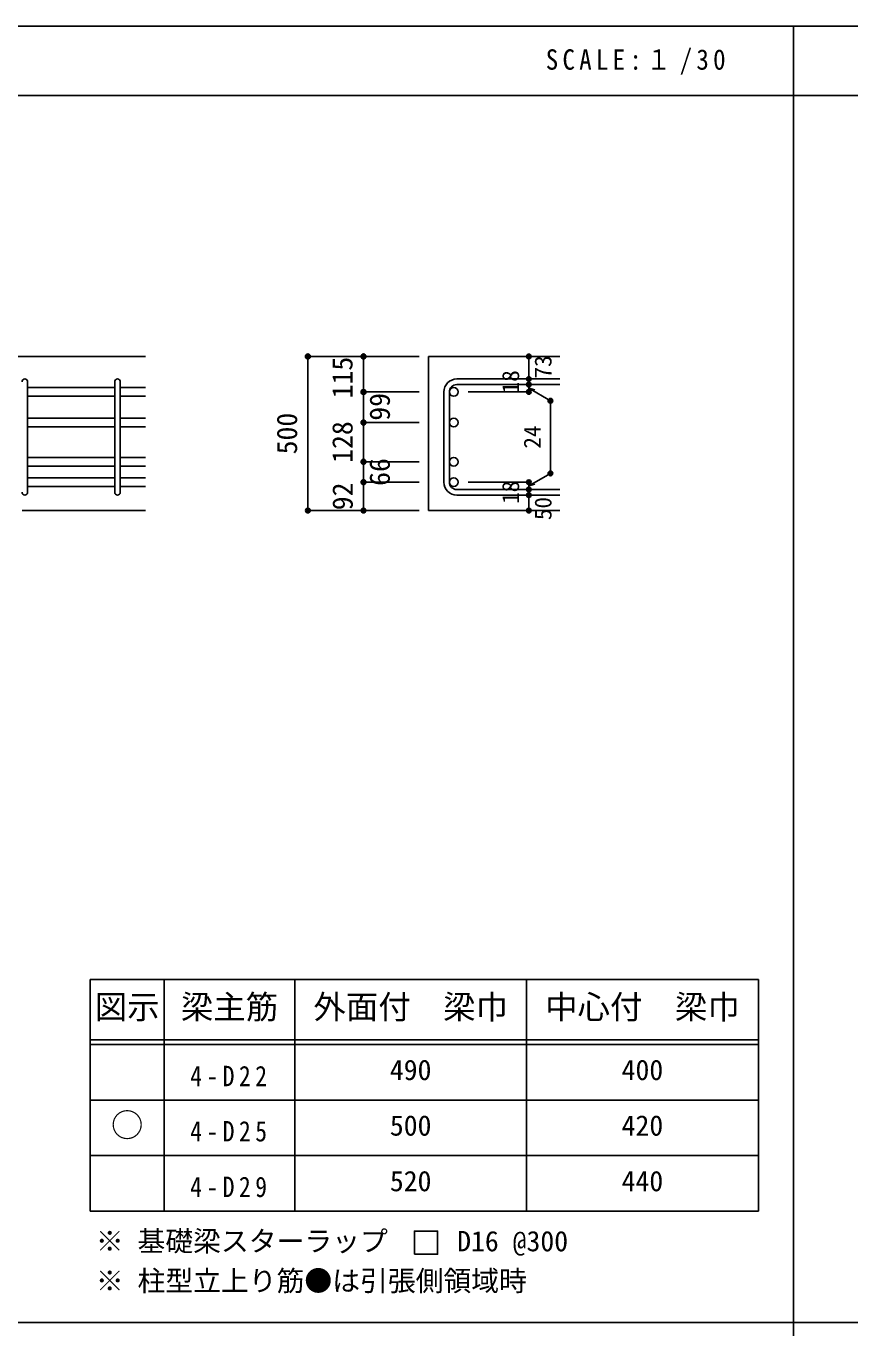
# Model space of a CAD drawing. Units: millimetres at full size, sheet at 1:30, with parts at other scales. Extents: x -5973 to 5954, y -4195 to 4201.
# Drawn here: x -3608 to -942, y -15 to 4201 of the extents above; entities that cross this region are included whole.
import ezdxf
from ezdxf.enums import TextEntityAlignment as Align

# ---------------------------------------------------------------- set-up
doc = ezdxf.new("R2010")
doc.units = ezdxf.units.MM
doc.header["$LTSCALE"] = 30
doc.header["$PDMODE"] = 32
doc.header["$PDSIZE"] = 15
for name, color, linetype in [('0-1_躯体線', 2, 'Continuous'), ('0-5_基礎梁筋', 7, 'Continuous'), ('0-6_スタラップ筋', 7, 'Continuous'), ('0-D_寸法', 4, 'Continuous'), ('6-7_文字', 7, 'Continuous'), ('6-E_枠', 7, 'Continuous'), ('F-0_枠', 6, 'Continuous')]:
    doc.layers.add(name, color=color, linetype=linetype)
doc.styles.add('ＭＳ ゴシック', font='')
doc.styles.get('ＭＳ ゴシック').set_extended_font_data('MS Gothic')

msp = doc.modelspace()

# ---------------------------------------------------------------- linework, layer by layer
at = {"layer": '0-1_躯体線'}
for p, q in [((-3220.8, 3131.03), (-4970.8, 3131.03)), ((-1880.8, 3131.03), (-2305.8, 3131.03)), ((-2305.8, 3131.03), (-2305.8, 2632.03)), ((-3620.8, 2632.03), (-3220.8, 2632.03)), ((-1880.8, 2632.03), (-2305.8, 2632.03))]:
    msp.add_line(p, q, dxfattribs=at)
at = {"layer": '0-5_基礎梁筋'}
for p, q in [((-3602.8, 3030.1), (-3320.8, 3030.1)), ((-3602.8, 3002.1), (-3320.8, 3002.1)), ((-3302.8, 3030.1), (-3220.8, 3030.1)), ((-3302.8, 3002.1), (-3220.8, 3002.1)), ((-3602.8, 2931.03), (-3320.8, 2931.03)), ((-3302.8, 2931.03), (-3220.8, 2931.03)), ((-3602.8, 2903.03), (-3320.8, 2903.03)), ((-3302.8, 2903.03), (-3220.8, 2903.03)), ((-3602.8, 2804.03), (-3320.8, 2804.03)), ((-3302.8, 2804.03), (-3220.8, 2804.03)), ((-3602.8, 2776.03), (-3320.8, 2776.03)), ((-3302.8, 2776.03), (-3220.8, 2776.03)), ((-3602.8, 2738.03), (-3320.8, 2738.03)), ((-3602.8, 2710.03), (-3320.8, 2710.03)), ((-3302.8, 2738.03), (-3220.8, 2738.03)), ((-3302.8, 2710.03), (-3220.8, 2710.03))]:
    msp.add_line(p, q, dxfattribs=at)
at = {"layer": '0-5_基礎梁筋', "color": 3}
for centre in [(-2223.8, 3016.1), (-2223.8, 2917.03), (-2223.8, 2790.03), (-2223.8, 2724.03)]:
    msp.add_circle(centre, 14, dxfattribs=at)
at = {"layer": '0-6_スタラップ筋'}
for p, q in [((-3602.8, 3049.1), (-3602.8, 2691.03)), ((-3320.8, 2691.03), (-3320.8, 3049.1)), ((-3302.8, 3049.1), (-3302.8, 2691.03)), ((-2213.8, 3058.1), (-1880.8, 3058.1)), ((-2213.8, 3040.1), (-1880.8, 3040.1)), ((-2255.8, 3016.1), (-2255.8, 2724.03)), ((-2237.8, 3016.1), (-2237.8, 2724.03)), ((-2213.8, 2700.03), (-1880.8, 2700.03)), ((-2213.8, 2682.03), (-1880.8, 2682.03))]:
    msp.add_line(p, q, dxfattribs=at)
for centre, radius, start, end in [((-3611.8, 3049.1), 9, 0, 180), ((-3311.8, 3049.1), 9, 0, 180), ((-2213.8, 3016.1), 42, 90, 180), ((-2213.8, 3016.1), 24, 90, 180), ((-2213.8, 2724.03), 42, 180, 270), ((-2213.8, 2724.03), 24, 180, 270), ((-3611.8, 2691.03), 9, 180, 0), ((-3311.8, 2691.03), 9, 180, 0)]:
    msp.add_arc(centre, radius, start, end, dxfattribs=at)
at = {"layer": '0-D_寸法'}
for p, q in [((-2695.8, 3131.03), (-2515.8, 3131.03)), ((-2695.8, 3131.03), (-2515.8, 3131.03)), ((-2515.8, 3131.03), (-2335.8, 3131.03)), ((-2515.8, 3131.03), (-2335.8, 3131.03)), ((-2515.8, 3131.03), (-2515.8, 3016.1)), ((-1980.8, 3058.1), (-1980.8, 3131.03)), ((-1980.8, 3131.03), (-1980.8, 3058.1)), ((-1980.8, 3040.1), (-1980.8, 3058.1)), ((-1980.8, 3040.1), (-1980.8, 3016.1)), ((-2515.8, 3016.1), (-2335.8, 3016.1)), ((-2515.8, 3016.1), (-2335.8, 3016.1)), ((-2515.8, 3016.1), (-2515.8, 2913.03)), ((-1980.8, 3016.1), (-2176.89, 3016.1)), ((-1980.8, 3028.1), (-1910.74, 2987.65)), ((-1980.8, 3028.1), (-1961.48, 3022.93)), ((-1910.74, 2987.65), (-1910.74, 2752.48)), ((-2515.8, 2917.03), (-2335.8, 2917.03)), ((-2515.8, 2917.03), (-2335.8, 2917.03)), ((-2515.8, 2913.03), (-2515.8, 2790.03)), ((-2515.8, 2790.03), (-2335.8, 2790.03)), ((-2515.8, 2790.03), (-2335.8, 2790.03)), ((-1980.8, 2712.03), (-1910.74, 2752.48)), ((-2515.8, 2724.03), (-2335.8, 2724.03)), ((-1980.8, 2724.03), (-2176.89, 2724.03)), ((-1980.8, 2700.03), (-1980.8, 2724.03)), ((-1980.8, 2712.03), (-1961.48, 2717.21)), ((-1980.8, 2682.03), (-1980.8, 2700.03)), ((-1980.8, 2632.03), (-1980.8, 2682.03)), ((-2695.8, 2632.03), (-2515.8, 2632.03)), ((-2515.8, 2632.03), (-2335.8, 2632.03))]:
    msp.add_line(p, q, dxfattribs=at)
for points in [[(-2695.8, 3131.03), (-2695.8, 2632.03), (-2695.8, 3131.03)], [(-2515.8, 2790.03), (-2515.8, 2724.03), (-2515.8, 2632.03)]]:
    msp.add_lwpolyline(points, dxfattribs=at)
for centre, radius in [((-2695.8, 3131.03), 8), ((-2695.8, 3131.03), 7.2), ((-2695.8, 3131.03), 6.4), ((-2695.8, 3131.03), 5.6), ((-2695.8, 3131.03), 4.8), ((-2695.8, 3131.03), 4), ((-2695.8, 3131.03), 3.2), ((-2695.8, 3131.03), 2.4), ((-2695.8, 3131.03), 1.6), ((-2695.8, 3131.03), 0.8), ((-2515.8, 3131.03), 8), ((-2515.8, 3131.03), 7.2), ((-2515.8, 3131.03), 6.4), ((-2515.8, 3131.03), 5.6), ((-2515.8, 3131.03), 4.8), ((-2515.8, 3131.03), 4), ((-2515.8, 3131.03), 3.2), ((-2515.8, 3131.03), 2.4), ((-2515.8, 3131.03), 1.6), ((-2515.8, 3131.03), 0.8), ((-1980.8, 3131.03), 4), ((-1980.8, 3131.03), 3.6), ((-1980.8, 3131.03), 3.2), ((-1980.8, 3131.03), 2.8), ((-1980.8, 3131.03), 2.4), ((-1980.8, 3131.03), 2), ((-1980.8, 3131.03), 1.6), ((-1980.8, 3131.03), 1.2), ((-1980.8, 3131.03), 0.8), ((-1980.8, 3131.03), 0.4), ((-1980.8, 3058.1), 4), ((-1980.8, 3040.1), 4), ((-1980.8, 3058.1), 3.6), ((-1980.8, 3040.1), 3.6), ((-1980.8, 3058.1), 3.2), ((-1980.8, 3040.1), 3.2), ((-1980.8, 3058.1), 2.8), ((-1980.8, 3040.1), 2.8), ((-1980.8, 3058.1), 2.4), ((-1980.8, 3040.1), 2.4), ((-1980.8, 3058.1), 2), ((-1980.8, 3040.1), 2), ((-1980.8, 3058.1), 1.6), ((-1980.8, 3040.1), 1.6), ((-1980.8, 3058.1), 1.2), ((-1980.8, 3040.1), 1.2), ((-1980.8, 3058.1), 0.8), ((-1980.8, 3040.1), 0.8), ((-1980.8, 3058.1), 0.4), ((-1980.8, 3040.1), 0.4), ((-2515.8, 3016.1), 8), ((-2515.8, 3016.1), 7.2), ((-2515.8, 3016.1), 6.4), ((-2515.8, 3016.1), 5.6), ((-2515.8, 3016.1), 4.8), ((-2515.8, 3016.1), 4), ((-2515.8, 3016.1), 3.2), ((-2515.8, 3016.1), 2.4), ((-2515.8, 3016.1), 1.6), ((-2515.8, 3016.1), 0.8), ((-1980.8, 3016.1), 4), ((-1980.8, 3016.1), 3.6), ((-1980.8, 3016.1), 3.2), ((-1980.8, 3016.1), 2.8), ((-1980.8, 3016.1), 2.4), ((-1980.8, 3016.1), 2), ((-1980.8, 3016.1), 1.6), ((-1980.8, 3016.1), 1.2), ((-1980.8, 3016.1), 0.8), ((-1980.8, 3016.1), 0.4), ((-1910.74, 2987.65), 4), ((-1910.74, 2987.65), 3.6), ((-1910.74, 2987.65), 3.2), ((-1910.74, 2987.65), 2.8), ((-1910.74, 2987.65), 2.4), ((-1910.74, 2987.65), 2), ((-1910.74, 2987.65), 1.6), ((-1910.74, 2987.65), 1.2), ((-1910.74, 2987.65), 0.8), ((-1910.74, 2987.65), 0.4), ((-2515.8, 2917.03), 8), ((-2515.8, 2917.03), 7.2), ((-2515.8, 2917.03), 6.4), ((-2515.8, 2917.03), 5.6), ((-2515.8, 2917.03), 4.8), ((-2515.8, 2917.03), 4), ((-2515.8, 2917.03), 3.2), ((-2515.8, 2917.03), 2.4), ((-2515.8, 2917.03), 1.6), ((-2515.8, 2917.03), 0.8), ((-2515.8, 2790.03), 8), ((-2515.8, 2790.03), 7.2), ((-2515.8, 2790.03), 6.4), ((-2515.8, 2790.03), 5.6), ((-2515.8, 2790.03), 4.8), ((-2515.8, 2790.03), 4), ((-2515.8, 2790.03), 3.2), ((-2515.8, 2790.03), 2.4), ((-2515.8, 2790.03), 1.6), ((-2515.8, 2790.03), 0.8), ((-1910.74, 2752.48), 4), ((-1910.74, 2752.48), 3.6), ((-1910.74, 2752.48), 3.2), ((-1910.74, 2752.48), 2.8), ((-1910.74, 2752.48), 2.4), ((-1910.74, 2752.48), 2), ((-1910.74, 2752.48), 1.6), ((-1910.74, 2752.48), 1.2), ((-1910.74, 2752.48), 0.8), ((-1910.74, 2752.48), 0.4), ((-2515.8, 2724.03), 8), ((-2515.8, 2724.03), 7.2), ((-2515.8, 2724.03), 6.4), ((-2515.8, 2724.03), 5.6), ((-2515.8, 2724.03), 4.8), ((-2515.8, 2724.03), 4), ((-2515.8, 2724.03), 3.2), ((-2515.8, 2724.03), 2.4), ((-2515.8, 2724.03), 1.6), ((-2515.8, 2724.03), 0.8), ((-1980.8, 2724.03), 4), ((-1980.8, 2700.03), 4), ((-1980.8, 2724.03), 3.6), ((-1980.8, 2700.03), 3.6), ((-1980.8, 2724.03), 3.2), ((-1980.8, 2700.03), 3.2), ((-1980.8, 2724.03), 2.8), ((-1980.8, 2700.03), 2.8), ((-1980.8, 2724.03), 2.4), ((-1980.8, 2700.03), 2.4), ((-1980.8, 2724.03), 2), ((-1980.8, 2700.03), 2), ((-1980.8, 2724.03), 1.6), ((-1980.8, 2700.03), 1.6), ((-1980.8, 2724.03), 1.2), ((-1980.8, 2700.03), 1.2), ((-1980.8, 2724.03), 0.8), ((-1980.8, 2700.03), 0.8), ((-1980.8, 2724.03), 0.4), ((-1980.8, 2700.03), 0.4), ((-1980.8, 2682.03), 4), ((-1980.8, 2682.03), 3.6), ((-1980.8, 2682.03), 3.2), ((-1980.8, 2682.03), 2.8), ((-1980.8, 2682.03), 2.4), ((-1980.8, 2682.03), 2), ((-1980.8, 2682.03), 1.6), ((-1980.8, 2682.03), 1.2), ((-1980.8, 2682.03), 0.8), ((-1980.8, 2682.03), 0.4), ((-2695.8, 2632.03), 7.2), ((-2695.8, 2632.03), 6.4), ((-2695.8, 2632.03), 5.6), ((-2695.8, 2632.03), 4.8), ((-2695.8, 2632.03), 4), ((-2695.8, 2632.03), 3.2), ((-2695.8, 2632.03), 2.4), ((-2695.8, 2632.03), 1.6), ((-2695.8, 2632.03), 0.8), ((-2515.8, 2632.03), 7.2), ((-2515.8, 2632.03), 6.4), ((-2515.8, 2632.03), 5.6), ((-2515.8, 2632.03), 4.8), ((-2515.8, 2632.03), 4), ((-2515.8, 2632.03), 3.2), ((-2515.8, 2632.03), 2.4), ((-2515.8, 2632.03), 1.6), ((-2515.8, 2632.03), 0.8), ((-1980.8, 2632.03), 4), ((-1980.8, 2632.03), 3.6), ((-1980.8, 2632.03), 3.2), ((-1980.8, 2632.03), 2.8), ((-1980.8, 2632.03), 2.4), ((-1980.8, 2632.03), 2), ((-1980.8, 2632.03), 1.6), ((-1980.8, 2632.03), 1.2), ((-1980.8, 2632.03), 0.8), ((-1980.8, 2632.03), 0.4)]:
    msp.add_circle(centre, radius, dxfattribs=at)
at = {"layer": '0-D_寸法', "color": 7}
for p in [(-2695.8, 3131.03), (-2695.8, 3131.03), (-2515.8, 3131.03), (-1980.8, 3131.03), (-1980.8, 3058.1), (-1980.8, 3040.1), (-2515.8, 3016.1), (-1980.8, 3016.1), (-1910.74, 2987.65), (-2515.8, 2917.03), (-2515.8, 2790.03), (-1910.74, 2752.48), (-2515.8, 2724.03), (-2515.8, 2724.03), (-1980.8, 2724.03), (-1980.8, 2724.03), (-1980.8, 2700.03), (-1980.8, 2682.03), (-2695.8, 2632.03), (-2695.8, 2632.03), (-2515.8, 2632.03), (-1980.8, 2632.03)]:
    msp.add_point(p, dxfattribs=at)
at = {"layer": '6-7_文字'}
msp.add_lwpolyline([(-2350.84, 223.27), (-2275.84, 223.27), (-2275.84, 298.27), (-2350.84, 298.27)], close=True, dxfattribs=at)
at = {"layer": '6-E_枠', "color": 3}
for p, q in [((-3400.52, 1112.77), (-3400.52, 362.77)), ((-3400.52, 1112.77), (-1238, 1112.77)), ((-1238, 1112.77), (-1238, 362.77)), ((-3400.52, 362.77), (-1238, 362.77))]:
    msp.add_line(p, q, dxfattribs=at)
at = {"layer": '6-E_枠'}
for p, q in [((-3160.52, 1112.77), (-3160.52, 362.77)), ((-2738, 1112.77), (-2738, 362.77)), ((-1988, 1112.77), (-1988, 362.77)), ((-3400.52, 917.77), (-1238, 917.77)), ((-3400.52, 902.77), (-1238, 902.77)), ((-3400.52, 722.77), (-1238, 722.77)), ((-3400.52, 542.77), (-1238, 542.77))]:
    msp.add_line(p, q, dxfattribs=at)
at = {"layer": 'F-0_枠'}
msp.add_line((-5972.88, 4201.15), (5954.1, 4201.15), dxfattribs=at)
at = {"layer": 'F-0_枠', "color": 2}
for p, q in [((-1124.64, 4201.15), (-1124.64, -4195.24)), ((-5972.88, 3976.15), (3723.6, 3976.15)), ((3723.6, 2.95), (-5972.88, 2.95))]:
    msp.add_line(p, q, dxfattribs=at)

# ---------------------------------------------------------------- texts
at = {"layer": '0-D_寸法', "style": 'ＭＳ ゴシック'}
for s, height, p in [('115', 65.98, (-2531.49, 2995.39)), ('73', 54.99, (-1890.8, 3059.83)), ('18', 54.99, (-1995.8, 3011.6)), ('99', 65.98, (-2410.62, 2923.1)), ('500', 65.98, (-2710.8, 2814.03)), ('128', 65.98, (-2531.38, 2786.57)), ('24', 54.99, (-1925.74, 2832.57)), ('66', 65.98, (-2410.8, 2712.03)), ('92', 65.98, (-2530.8, 2633.03)), ('18', 54.99, (-1995.8, 2653.53)), ('50', 54.99, (-1890.8, 2601.03))]:
    msp.add_text(s, height=height, rotation=90, dxfattribs=at).set_placement(p, align=Align.BOTTOM_LEFT)
at = {"layer": '6-7_文字', "color": 2, "style": 'ＭＳ ゴシック'}
for s, p in [('図示', (-3385.52, 962.77)), ('梁主筋', (-3106.76, 962.77)), ('外面付\u3000梁巾', (-2678, 962.77)), ('中心付\u3000梁巾', (-1928, 962.77)), ('○', (-3333.02, 580.27))]:
    msp.add_text(s, height=76.98, dxfattribs=at).set_placement(p, align=Align.BOTTOM_LEFT)
at = {"layer": '6-7_文字', "style": 'ＭＳ ゴシック'}
for s, p in [('490', (-2430.5, 767.77)), ('400', (-1680.5, 767.77)), ('500', (-2430.5, 587.77)), ('420', (-1680.5, 587.77)), ('520', (-2430.5, 407.77)), ('440', (-1680.5, 407.77)), ('※ 基礎梁スターラップ     D16 @300', (-3381.96, 213.19)), ('※ 柱型立上り筋●は引張側領域時', (-3381.96, 84.68))]:
    msp.add_text(s, height=65.98, dxfattribs=at).set_placement(p, align=Align.BOTTOM_LEFT)
at = {"layer": '6-7_文字', "color": 2, "insert": (-1925.98, 4043.65), "char_height": 65.98, "attachment_point": 7, "style": 'ＭＳ ゴシック'}
msp.add_mtext('\\T1.34;\\W0.9;SCALE:１/30', dxfattribs=at)
at = {"layer": '6-7_文字', "char_height": 65.98, "attachment_point": 7, "style": 'ＭＳ ゴシック'}
for s, insert in [('\\T1.38;\\W0.85;4-D22', (-3076.76, 767.77)), ('\\T1.38;\\W0.85;4-D25', (-3076.76, 587.77)), ('\\T1.38;\\W0.85;4-D29', (-3076.76, 407.77))]:
    msp.add_mtext(s, dxfattribs=dict(at, insert=insert))

doc.saveas('drawing.dxf')
